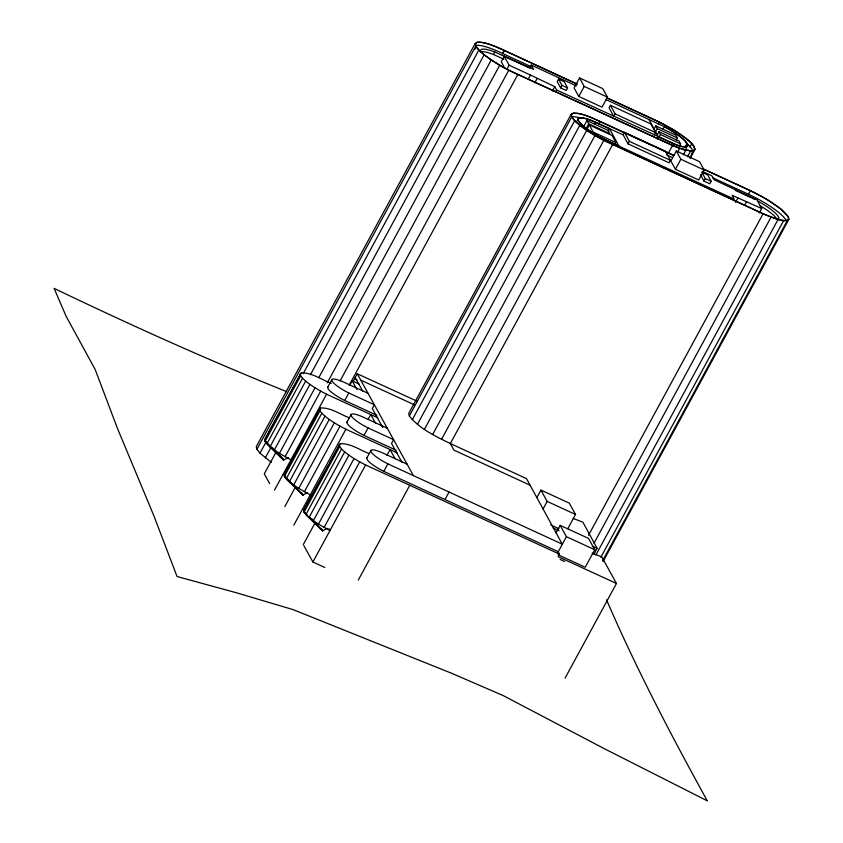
<?xml version="1.0" encoding="UTF-8"?>
<svg xmlns="http://www.w3.org/2000/svg" width="843" height="843" viewBox="0 0 843 843"><rect width="100%" height="100%" fill="white"/><g stroke="black" fill="none" stroke-linecap="round" stroke-linejoin="round"><path stroke-width="1.26" d="M577.055 83.994L504.314 50.39C495.621 46.734 486.727 41.887 477.043 42.15L475.146 43.541L256.293 446.611L256.904 449.34L259.981 453.186L271.393 462.322M256.904 449.34L475.758 46.27L475.146 43.541M474.63 49.505L476.263 46.502A37.229 7.671 28.5 0 1 504.42 50.58L577.16 84.174M331.299 383.386C321.52 379.771 312.015 372.448 301.151 372.964L264.576 439.603L266.904 443.818L283.606 460.046L288.222 457.559M265.534 438.56L286.156 400.583M287.41 398.286L301.151 372.964M282.447 457.939L283.606 460.046L265.039 441.384L300.656 375.788L300.192 374.007M259.981 453.186L266.251 441.637M303.248 373.502L478.824 50.116L475.758 46.27L476.263 46.502A37.229 7.671 28.5 0 0 517.728 74.363L672.398 145.323A36.333 7.492 28.5 0 0 693.905 146.587L695.053 149.243L690.038 158.484M300.656 375.788L302.521 378.222L266.904 443.818L283.606 460.046M290.961 459.814L279.412 453.397L270.055 446.748L305.661 381.152L302.521 378.222M265.282 457.886L270.919 447.485M310.424 374.724L484.124 54.816L478.824 50.116M274.302 450.004L309.918 384.408L305.661 381.152M275.872 452.501L264.281 473.829L269.686 483.629M481.869 51.592A28.904 5.964 28.5 0 1 493.418 54.468L494.778 51.96L529.657 68.072L531.29 65.069L576.443 85.923M318.812 377.601L491.258 59.99L484.124 54.816M279.412 453.397L315.029 387.801L309.918 384.408M502.439 53.857L504.314 50.39M475.895 45.448A37.229 7.671 28.5 0 1 502.786 53.583L504.42 50.58M285.082 456.737L320.688 391.141L315.029 387.801M531.29 65.069L533.608 69.379L504.272 56.218L501.279 61.729L504.883 68.431M327.242 382.87L499.688 65.269L491.258 59.99M376.947 415.336L344.734 400.52A18.103 3.73 28.5 0 1 327.948 388.528L327.642 387.369L331.721 379.856A18.103 3.73 28.5 0 1 342.5 381.563L368.022 393.302M274.502 490.131L326.578 394.218L377.79 417.77M349.413 417.865C340.056 414.345 330.888 407.432 320.466 407.991L283.891 474.62L286.22 478.835L302.922 495.062L307.537 492.575M302.974 440.215L283.891 474.62L285.745 476.421M304.218 437.907L320.466 407.991M319.508 409.034L319.971 410.815L284.354 476.411L302.922 495.062L301.762 492.955M506.685 69.569L509.077 65.164L504.272 56.218M319.971 410.815L321.826 413.249L286.22 478.835L302.922 495.062M340.087 380.92L508.772 70.243L672.503 145.512L679.69 148.315L690.659 150.971L693.789 150.655L695.053 149.243M310.277 494.83L298.728 488.424L289.36 481.764L324.976 416.179L321.826 413.249M293.617 485.031L329.234 419.435L324.976 416.179M349.181 385.177L517.834 74.542M349.655 385.399L352.153 380.804L351.679 380.583L359.044 383.976M284.818 506.611L295.176 487.517M353.164 381.268L357.242 373.755L416.705 401.036M344.734 400.52L348.812 393.007A18.103 3.73 28.5 0 1 332.026 381.025L331.721 379.856M298.728 488.424L334.344 422.828L329.234 419.435M528.087 79.453L530.479 75.048L554.778 86.639L556.57 89.99L678.404 145.713A28.904 5.964 28.5 0 0 687.456 143.816A28.904 5.964 28.5 0 0 669.721 129.548L664.273 126.492M304.386 491.754L340.003 426.158L334.344 422.828M396.189 450.246L363.976 435.42A18.103 3.73 28.5 0 1 347.2 423.439L346.894 422.269L350.973 414.767A18.103 3.73 28.5 0 1 361.742 416.474L387.274 428.212M293.817 525.157L345.893 429.235L397.106 452.796M534.725 82.888L537.117 78.483M327.232 528.298L322.627 530.784L305.914 514.557L303.585 510.342L340.161 443.713C350.583 443.155 359.761 450.067 369.118 453.587M328.296 465.578L303.585 510.342M329.539 463.281L340.161 443.713M339.202 444.756L339.666 446.537L304.049 512.133L306.841 514.925M339.666 446.537L341.531 448.971L305.914 514.557L322.627 530.784L321.457 528.677M328.918 528.635L329.971 530.553L318.422 524.146L309.065 517.486L344.682 451.901L341.531 448.971M368.265 419.129L370.751 414.535L375.609 423.334M313.322 520.753L348.928 455.157L344.682 451.901M303.29 544.578L314.882 523.24M363.976 435.42L368.054 427.917A18.103 3.73 28.5 0 1 351.278 415.926L350.973 414.767M558.582 79.094L557.223 81.602L560.574 87.841L566.233 90.454L567.592 87.946L564.241 81.708L558.582 79.094L561.933 85.333L567.592 87.946M552.386 91.044L554.778 86.639M318.422 524.146L354.039 458.55L348.928 455.157M555.484 91.992L556.57 89.99M560.574 87.841L561.933 85.333M324.091 527.476L359.698 461.89L354.039 458.55M565.137 678.014L616.465 583.482L558.161 556.665L559.52 554.157L558.161 551.659L383.797 471.363A18.103 3.73 28.5 0 1 367.021 459.382L366.716 458.213L370.794 450.699A18.103 3.73 28.5 0 1 381.563 452.417L407.085 464.156M324.84 567.497L312.901 561.996L365.588 464.967L559.52 554.157M579.52 77.904L574.083 87.914L578.772 96.45L602.007 107.145L607.445 97.135L602.766 88.599L579.52 77.904L584.21 86.439L607.445 97.135M578.772 96.45L584.21 86.439M673.957 155.428L599.995 121.381C591.407 117.704 582.639 112.93 573.061 113.057L571.132 114.363L408.771 413.386L409.308 416.01C419.825 429.003 435.62 436.368 450.341 443.544L526.538 478.655L562.239 544.146L387.875 463.861A18.103 3.73 28.5 0 1 371.099 451.869L370.794 450.699M386.948 455.304L390.067 449.561L395.114 458.708M409.308 416.01L571.67 116.987L571.132 114.363M383.797 471.363L387.875 463.861M412.269 419.761L574.631 120.739L571.67 116.987M417.433 424.335L579.794 125.312L574.631 120.739M583.335 127.272L586.96 120.602L607.993 130.307L609.731 133.563L588.699 123.847L586.96 120.602M586.285 128.294L588.699 123.847M586.865 129.39L589.289 124.933L612.113 135.481L615.917 142.551L614.705 144.785M424.398 429.393L586.76 130.37L579.794 125.312M594.705 124.616L595.917 122.393L609.552 128.684L608.34 130.918M598.667 124.195L600.1 121.571L653.778 146.282M610.469 105.301L609.11 107.809L613.715 116.376L615.074 113.879L610.469 105.301L650.891 123.974L655.496 132.551L654.136 135.049M432.638 434.535L594.989 135.512L586.76 130.37M358.317 580.037L409.772 485.283M608.361 130.507L609.447 128.505L618.899 146.092L734.179 199.127L732.124 195.302L761.682 208.548L759.29 212.952M441.511 439.372L603.862 140.349L763.063 213.816L778.036 219.538L783.579 220.708L787.288 220.624L788.911 219.275L788.342 216.767L780.913 209.001L766.993 199.412L750.312 190.571L702.588 168.611M612.692 144.522L450.341 443.544L453.913 450.109L530.11 485.22M623.156 134.838L624.515 132.33L665.622 151.319L670.459 160.318L669.1 162.815L627.982 143.826L623.156 134.838L590.174 119.927A27.914 5.753 28.5 0 0 578.224 120.697A27.914 5.753 28.5 0 0 599.141 136.629L618.899 146.092M627.982 143.826L629.342 141.329L624.515 132.33M444.999 499.52L449.077 492.006M654.02 129.232L655.833 125.902L675.896 135.165L677.372 137.925L676.17 140.149M658.341 124.174L659.437 122.172L606.971 97.946M655.506 131.993L657.319 128.663L655.833 125.902M657.182 135.112L658.994 131.771L679.047 141.044L680.533 143.805L679.321 146.029M657.298 139.011L658.383 137.009L648.92 119.4M663.167 128.895L664.379 126.671L606.149 99.643M658.657 137.873L660.469 134.532L658.994 131.771M668.109 153.595L672.503 145.512M672.651 146.102L673.736 144.1M676.328 150.992L670.891 161.002L675.422 169.274L698.668 179.97L704.105 169.959L699.574 161.687L676.328 150.992L680.859 159.253L704.105 169.959M677.814 151.782L679.69 148.315M685.138 146.914L686.95 143.584A28.356 5.848 28.5 0 0 664.379 126.671M675.422 169.274L680.859 159.253M683.357 154.796L685.865 150.18M689.985 146.998L691.861 143.531L687.582 139.58L674.906 130.602L659.331 121.993L606.865 97.756M687.53 156.745L690.659 150.971M690.027 157.578L693.789 150.655M703.926 181.087L705.285 178.579L701.871 172.214L707.762 174.933L711.176 181.308L709.817 183.806L703.926 181.087L700.512 174.722M536.865 497.612L540.943 490.099L569.278 503.134L575.527 514.451L567.792 528.698M543.029 509.088L547.191 501.427L540.943 490.099M556.095 532.881L560.173 525.368L588.509 538.403L594.747 549.731L585.232 567.255L558.077 554.757M735.549 202.394L737.941 197.989M785.929 220.034A35.922 7.408 28.5 0 0 748.51 194.269L750.418 190.76L703.884 169.348M744.822 204.891L746.613 201.593M557.497 553.124L566.412 536.696L560.173 525.368M588.519 535.284L763.063 213.816M593.988 543.282L771.039 217.188M593.999 554.083L597.129 548.319L582.882 522.175L573.198 518.445M595.959 554.884L778.036 219.538M600.869 557.212L783.579 220.708M602.692 560.595L787.288 220.624M603.061 561.554L788.911 219.275M592.155 553.219L601.828 556.949L616.465 583.482M286.683 391.658C207.968 359.95 130.581 325.092 54.089 288.369L66.175 316.41L95.185 369.497L117.356 428.17L153.795 515.579L177.062 576.517L236.093 592.682L293.006 609.594L451.49 673.22L503.123 695.549L604.505 748.774L707.298 800.85C671.123 735.212 636.307 668.731 606.57 599.9M656.17 147.377L674.063 155.618M712.725 177.789L748.51 194.269M360.762 380.13L414.408 404.83M354.524 378.76L356.874 379.845M348.812 393.007L374.334 404.745L372.29 408.507L382.764 427.496M547.191 501.427L575.527 514.451M368.054 427.917L393.576 439.656L391.542 443.407L401.985 462.343M550.658 524.926L558.92 528.719M553.124 528.045L559.067 530.784M592.376 546.127L597.129 548.319M566.412 536.696L594.747 549.731M560.11 559.415L564.705 561.533M271.457 447.485L265.039 441.384L267.389 442.47M502.786 53.583L531.406 66.808M657.319 128.663L677.372 137.925M493.418 54.468L503.882 59.295M660.469 134.532L680.533 143.805M615.074 113.879L655.496 132.551M509.077 65.164L530.479 75.048M658.288 136.829L673.641 143.921A28.356 5.848 28.5 0 0 686.95 143.584M666.644 154.922L672.598 157.673M702.388 171.424L711.913 175.829L713.989 179.696L757.056 199.939L761.682 208.548M629.342 141.329L670.459 160.318M735.286 190.381L750.649 197.473M705.285 178.579L711.176 181.308M615.917 142.551L593.082 132.014L589.289 124.933M618.794 145.902L605.169 139.611A27.334 5.638 28.5 0 1 578.73 120.928A27.334 5.638 28.5 0 1 595.917 122.393M320.688 391.141L326.578 394.218M340.003 426.158L345.893 429.235M359.698 461.89L365.588 464.967M270.055 446.748L273.459 448.539M289.36 481.764L291.636 482.965M309.065 517.486L312.479 519.288M594.989 135.512L603.862 140.349M499.688 65.269L508.772 70.243M265.039 441.384L268.864 444.788M289.128 480.658L284.354 476.411L291.689 483.376M305.967 513.83L304.049 512.133L307.716 515.621M276.04 451.837L281.53 457.064M308.696 516.801L322.627 530.784M691.861 143.531L694.4 146.819M481.311 52.593L481.058 52.245A28.904 5.964 28.5 0 1 494.778 51.96M357.242 373.755L413.397 475.6M355.198 377.506L362.806 391.31M352.153 380.804L356.947 389.498M303.891 545.674L312.901 561.996M659.437 122.172A36.333 7.492 28.5 0 1 693.905 146.587M685.57 142.467A36.333 7.492 28.5 0 1 692.272 149.59M692.914 151.972A36.333 7.492 28.5 0 1 691.66 153.363M685.823 146.819A28.904 5.964 28.5 0 1 683.662 149.98M327.642 387.369A18.103 3.73 28.5 0 1 328.254 386.684M346.894 422.269A18.103 3.73 28.5 0 1 347.495 421.584M366.716 458.213A18.103 3.73 28.5 0 1 367.316 457.528M600.1 121.571A35.933 7.408 28.5 0 0 577.74 113.457L573.556 113.352A35.933 7.408 28.5 0 0 580.174 125.417A35.933 7.408 28.5 0 0 612.598 144.343L762.968 213.627A35.922 7.408 28.5 0 0 787.836 216.535A35.922 7.408 28.5 0 0 750.418 190.76M571.649 116.85A35.933 7.408 28.5 0 1 581.997 118.463M751.83 198.021A27.366 5.648 28.5 0 1 754.843 199.528M757.846 201.119A27.366 5.648 28.5 0 1 777.752 219.591M759.448 205.302A27.366 5.648 28.5 0 1 777.067 219.296M576.18 121.877A27.914 5.753 28.5 0 1 577.276 120.844"/></g></svg>
